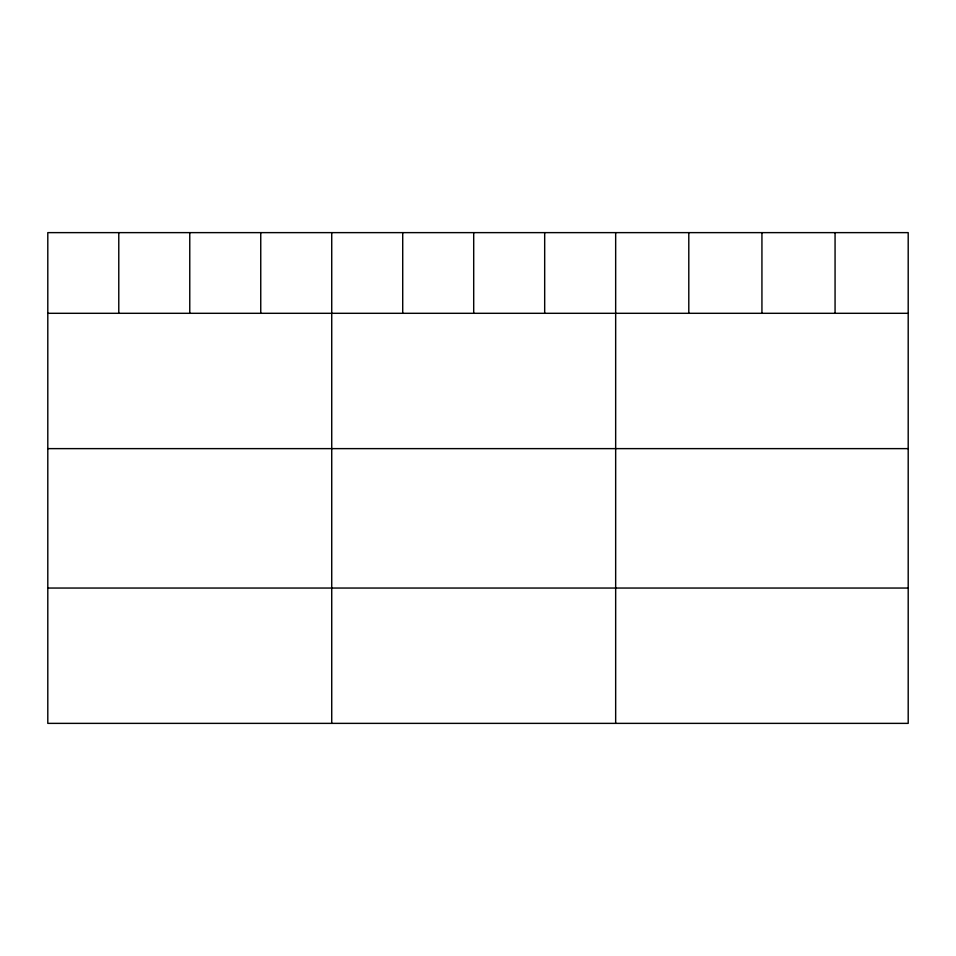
<?xml version="1.0" encoding="UTF-8"?>
<svg xmlns="http://www.w3.org/2000/svg" width="956" height="956" viewBox="0 0 956 956"><rect width="100%" height="100%" fill="white"/><g stroke="black" fill="none" stroke-linecap="round" stroke-linejoin="round"><path stroke-width="1.43" d="M908.2 313.305L908.2 723.369L47.8 723.369L47.8 232.631L908.2 232.631L908.2 313.305L47.8 313.305M47.8 448.627L908.2 448.627M47.8 588.048L908.2 588.048M835.066 232.631L835.066 313.305M761.932 232.631L761.932 313.305M688.798 232.631L688.798 313.305M615.664 232.631L615.664 723.369M544.681 232.631L544.681 313.305M473.698 232.631L473.698 313.305M402.715 232.631L402.715 313.305M331.732 232.631L331.732 723.369M260.749 232.631L260.749 313.305M189.766 232.631L189.766 313.305M118.783 232.631L118.783 313.305"/></g></svg>
